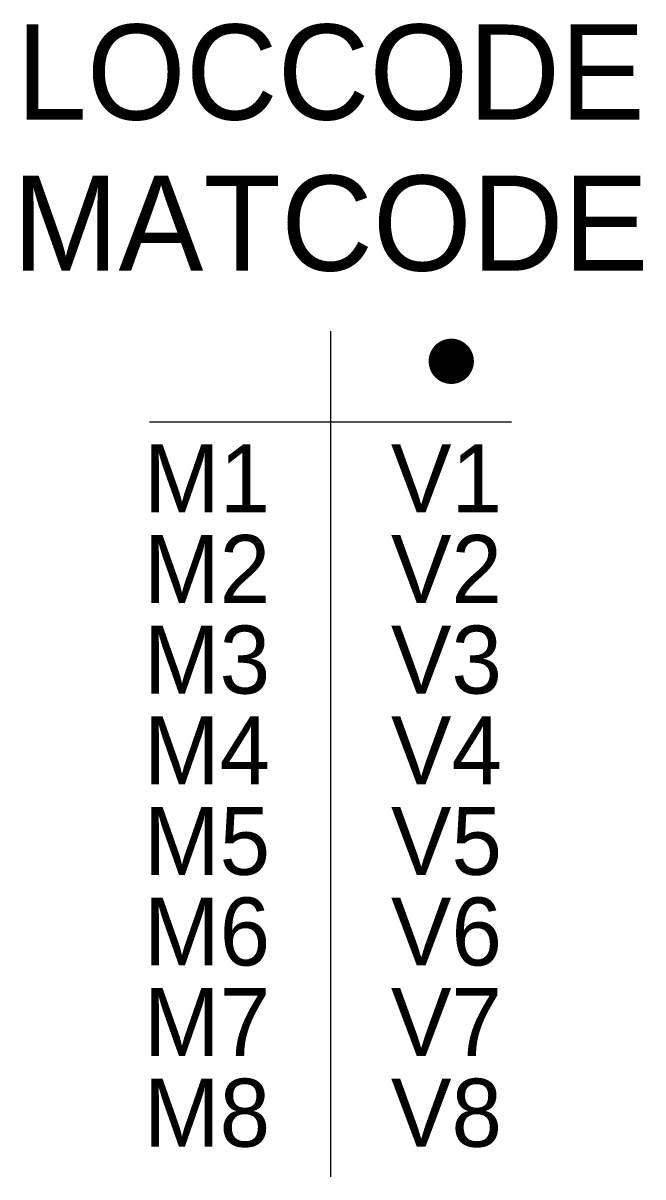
# Model space of a CAD drawing. Extents: x -10.2 to 10.3, y -25 to 13.2.
import ezdxf
from ezdxf.enums import TextEntityAlignment as Align

# ---------------------------------------------------------------- set-up
doc = ezdxf.new("R2010")
doc.units = 0
doc.layers.get('0').update_dxf_attribs({"linetype": 'CONTINUOUS'})

msp = doc.modelspace()

# ---------------------------------------------------------------- linework, layer by layer
at = {"color": 0}
for p, q in [((0, 3), (0, -25)), ((-6, 0), (6, 0))]:
    msp.add_line(p, q, dxfattribs=at)
at = {"color": 0, "const_width": 0.75}
msp.add_lwpolyline([(3.625, 2, 1), (4.375, 2, 1)], format="xyb", close=True, dxfattribs=at)

# ---------------------------------------------------------------- texts
at = {"color": 0, "linetype": 'CONTINUOUS'}
for tag, p in [('LOCCODE', (0, 10)), ('MATCODE', (0, 5))]:
    msp.add_attdef(tag, text='', height=3.15, dxfattribs=at).set_placement(p, align=Align.CENTER)
at = {"color": 0}
for tag, p in [('M1', (-2, -3)), ('M2', (-2, -6)), ('M3', (-2, -9)), ('M4', (-2, -12)), ('M5', (-2, -15)), ('M6', (-2, -18)), ('M7', (-2, -21)), ('M8', (-2, -24))]:
    msp.add_attdef(tag, text='', height=2.25, dxfattribs=at).set_placement(p, align=Align.RIGHT)
for tag, p in [('V1', (2, -3)), ('V2', (2, -6)), ('V3', (2, -9)), ('V4', (2, -12)), ('V5', (2, -15)), ('V6', (2, -18)), ('V7', (2, -21)), ('V8', (2, -24))]:
    msp.add_attdef(tag, p, '', height=2.25, dxfattribs=at)

doc.saveas('drawing.dxf')
